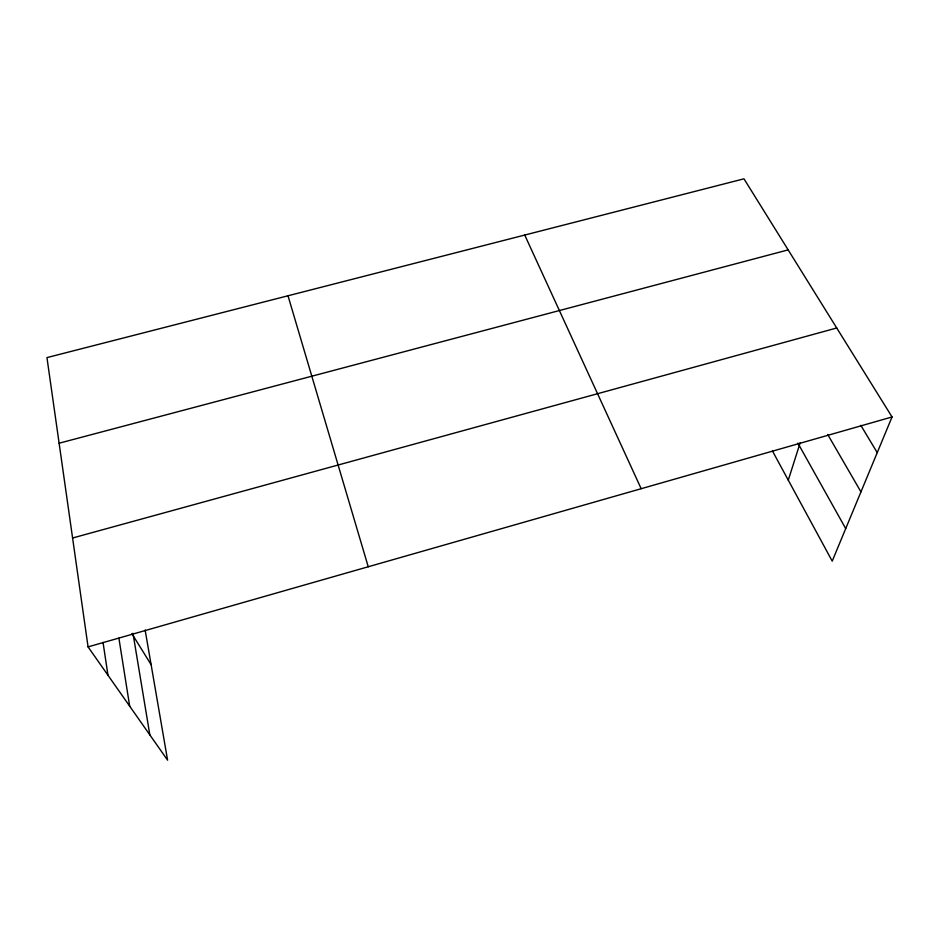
<?xml version="1.0" encoding="UTF-8"?>
<svg xmlns="http://www.w3.org/2000/svg" width="939" height="939" viewBox="0 0 939 939"><rect width="100%" height="100%" fill="white"/><g stroke="black" fill="none" stroke-linecap="round" stroke-linejoin="round"><path stroke-width="1.41" d="M788.279 480.169L800.157 442.844M145.134 630.034L167.588 760.179L88.066 646.889L46.95 357.606L743.97 178.821L892.05 416.963L832.212 561.123L772.433 450.955M88.066 646.889L892.05 416.963M72.596 538L836.719 327.981M59.122 443.22L788.161 249.88M131.918 633.708L151.109 664.659M860.817 425.32L877.237 452.645M827.693 434.452L860.946 491.883M797.88 443.102L845.71 528.61M524.725 235.055L641.173 488.703M288.003 295.773L368.241 566.769M132.974 633.309L149.841 734.908M118.889 638.109L129.676 706.175M103.032 642.358L107.962 675.235"/></g></svg>
